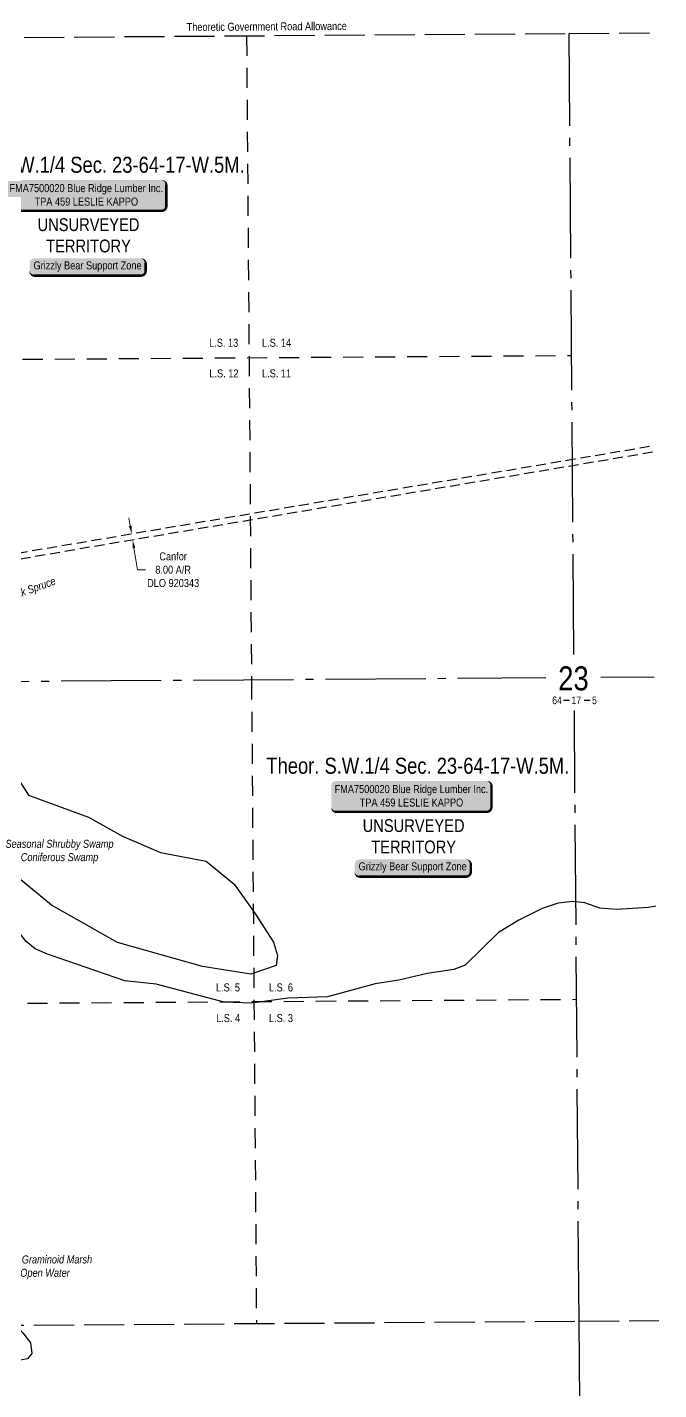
# Model space of a CAD drawing. Extents: x 532499 to 536929, y 6041259 to 6047760.
# Drawn here: x 534335 to 535123, y 6044236 to 6045938 of the extents above; entities that cross this region are included whole.
import ezdxf
from ezdxf.enums import TextEntityAlignment as Align

# ---------------------------------------------------------------- set-up
doc = ezdxf.new("R2010")
doc.units = 0
doc.header["$LTSCALE"] = 5
doc.header["$PDSIZE"] = 0.5
for name, pattern in [('foc-ACCESSROAD', [3.75, 2.5, -1.25]), ('foc-LSD', [8, 5, -3]), ('foc-QUARTERLINE', [33, 25, -3, 2, -3]), ('foc-UNSURVEYED', [12.5, 10, -2.5])]:
    doc.linetypes.add(name, pattern=pattern)
doc.layers.get('Defpoints').update_dxf_attribs({"color": 9})
for name, color, linetype in [('10', 1, 'Continuous'), ('9', 3, 'Continuous'), ('AS-WILDLIFE-BLOCK', 131, 'Continuous'), ('C-SYMBOL', 7, 'Continuous'), ('C-WS-S', 13, 'Continuous'), ('F-AR', 190, 'foc-ACCESSROAD'), ('L-QSEC', 8, 'foc-QUARTERLINE'), ('L-ROAD-T', 7, 'Continuous'), ('L-SECLBL', 7, 'Continuous'), ('L-SECTION-LSD', 7, 'foc-LSD'), ('L-UNS-T', 3, 'Continuous'), ('L-USEC', 7, 'foc-UNSURVEYED'), ('T-BUSH-T', 110, 'Continuous'), ('T-WATER', 160, 'Continuous'), ('WETLAND', 143, 'Continuous'), ('WETLAND-T', 146, 'Continuous')]:
    doc.layers.add(name, color=color, linetype=linetype)
doc.layers.add('F-AR-T', color=190, linetype='Continuous', lineweight=9)
doc.styles.add('100L', font='ARIALN.TTF', dxfattribs={"height": 11})
doc.styles.add('175L', font='ARIALN.TTF', dxfattribs={"height": 20})
doc.styles.add('80', font='ARIALN.TTF', dxfattribs={"height": 10})
doc.styles.add('80CG', font='ARIALN.TTF', dxfattribs={"height": 10})
doc.styles.add('80L', font='ARIALN.TTF', dxfattribs={"height": 10})
doc.styles.add('80LS', font='ARIALNI.TTF', dxfattribs={"height": 10})
doc.styles.add('foc-LtypeFont', font='ARIALN.TTF', dxfattribs={"height": 7.35})
doc.styles.add('SIMPLEX', font='ARIALN.TTF')
doc.linetypes.add('foc-TOPO-flowdirection-NOLINE', pattern='A,0,[">",foc-LtypeFont,S=0.3,R=0,X=0,Y=-0.945],-20,[">",foc-LtypeFont,S=0.3,R=0,X=0,Y=-0.945],0', length=20)
doc.dimstyles.new('Compass 5 000', dxfattribs={"dimscale": 5, "dimtxt": 9, "dimasz": 2, "dimexe": 0.2, "dimexo": 0.0625, "dimgap": 0.5, "dimtad": 0, "dimtih": 1, "dimtoh": 1, "dimzin": 0, "dimdsep": 46, "dimtxsty": '80CG', "dimcen": 0.1, "dimse1": 1, "dimse2": 1, "dimclrd": 256, "dimclrt": 256, "dimaunit": 1, "dimadec": 4, "dimazin": 0, "dimtfac": 0.06, "dimtofl": 0, "dimtmove": 0, "dimatfit": 1, "dimfxl": 0.2, "dimtolj": 1, "dimtzin": 0, "dimlwd": -1, "dimarcsym": 0})

# ---------------------------------------------------------------- blocks, each defined once
blk = doc.blocks.new('L-SECLBL')
at = {"layer": '9', "color": 7}
for p, q in [((-5.1, -27.8), (-12.3, -27.8)), ((20.7, -27.8), (13.5, -27.8))]:
    blk.add_line(p, q, dxfattribs=at)
at = {"layer": '10', "color": 2, "style": 'SIMPLEX'}
blk.add_attdef('SEC', text='', height=30, dxfattribs=at).set_placement((0, 0), align=Align.MIDDLE)
at = {"layer": '10', "color": 5, "style": '80L'}
blk.add_attdef('TWP', text='', height=9.5, dxfattribs=at).set_placement((-14.4, -27.4), align=Align.MIDDLE_RIGHT)
blk.add_attdef('RGE', text='', height=9.5, dxfattribs=at).set_placement((3.6, -27.4), align=Align.MIDDLE_CENTER)
blk.add_attdef('MER', text='', height=9.5, dxfattribs=at).set_placement((23.2, -27.4), align=Align.MIDDLE_LEFT)
blk = doc.blocks.new('*U432')
h = blk.add_hatch(color=255)
edge = h.paths.add_edge_path()
edge.add_line((-94, -20), (94, -20))
edge.add_arc((94, -14), 6, 270, 360)
edge.add_line((100, -14), (100, 12.5))
edge.add_arc((94, 12.5), 6, 0, 90)
edge.add_line((94, 18.5), (-94, 18.5))
edge.add_arc((-94, 12.5), 6, 90, 180)
edge.add_line((-100, 12.5), (-100, -14))
edge.add_arc((-94, -14), 6, 180, 270)
at = {"color": 44, "flags": 128}
blk.add_lwpolyline([(-94, -20, 3, 3, 0), (94, -20, 3, 3, 0.414214), (100, -14, 3, 3, 0), (100, 12.5, 3, 0, 0.414214), (94, 18.5, 0, 0, 0), (-94, 18.5, 0, 0, 0.414214), (-100, 12.5, 0, 0, 0), (-100, -14, 0, 3, 0.414214)], format="xyseb", close=True, dxfattribs=at)
at = {"color": 44, "style": '80'}
blk.add_attdef('ENTER_TEXT_001', (-36, -5), '', height=10, dxfattribs=at)
blk = doc.blocks.new('*D477')
at = {"layer": 'Defpoints', "color": 0, "transparency": 16777216}
for p in [(534479.5, 6045307.9), (534480.8, 6045300), (534466.9, 6045297.7)]:
    blk.add_point(p, dxfattribs=at)
at = {"layer": 'F-AR-T', "transparency": 16777216}
for p, q in [((534463.9, 6045315.4), (534462.3, 6045325.3)), ((534468.6, 6045287.8), (534473.2, 6045260.6)), ((534473.2, 6045260.6), (534483.2, 6045260.6))]:
    blk.add_line(p, q, dxfattribs=at)
for points in [[(534465.6, 6045315.7), (534462.3, 6045315.1), (534465.6, 6045305.6)], [(534470.3, 6045288.1), (534467, 6045287.5), (534466.9, 6045297.7)]]:
    blk.add_solid(points, dxfattribs=at)
at = {"layer": 'F-AR-T', "transparency": 16777216, "insert": (534517.5, 6045260.6), "char_height": 10, "attachment_point": 5, "style": '80CG'}
blk.add_mtext('\\A1;Canfor\\P8.00 A/R\\PDLO 920343', dxfattribs=at)
blk = doc.blocks.new('*U643')
h = blk.add_hatch(color=255)
edge = h.paths.add_edge_path()
edge.add_line((-66.5, -11.5), (66.5, -11.5))
edge.add_arc((66.5, -5.5), 6, 270, 360)
edge.add_line((72.5, -5.5), (72.5, 4))
edge.add_arc((66.5, 4), 6, 0, 90)
edge.add_line((66.5, 10), (-66.5, 10))
edge.add_arc((-66.5, 4), 6, 90, 180)
edge.add_line((-72.5, 4), (-72.5, -5.5))
edge.add_arc((-66.5, -5.5), 6, 180, 270)
at = {"color": 131, "flags": 128}
blk.add_lwpolyline([(-66.5, -11.5, 3, 3, 0), (66.5, -11.5, 3, 3, 0.414214), (72.5, -5.5, 3, 3, 0), (72.5, 4, 3, 0, 0.414214), (66.5, 10, 0, 0, 0), (-66.5, 10, 0, 0, 0.414214), (-72.5, 4, 0, 0, 0), (-72.5, -5.5, 0, 3, 0.414214)], format="xyseb", close=True, dxfattribs=at)
at = {"color": 131, "style": '80'}
blk.add_attdef('ENTER_TEXT_001', (-36, -5), '', height=10, dxfattribs=at)

msp = doc.modelspace()

# ---------------------------------------------------------------- linework, layer by layer
at = {"layer": 'F-AR', "flags": 128}
for points in [[(533287.628, 6045108.369), (533324.069, 6045114.257), (533387.459, 6045124.502), (533543.323, 6045149.686), (534191.589, 6045259.248), (534221.711, 6045264.339), (535015.746, 6045398.538), (535115.744, 6045415.438)], [(535115.801, 6045407.332), (535015.809, 6045390.432), (534221.772, 6045256.233), (534191.651, 6045251.143), (533544.627, 6045141.791), (533387.519, 6045116.405), (533376.534, 6045114.63), (533287.688, 6045100.274)]]:
    msp.add_lwpolyline(points, dxfattribs=at)
at = {"layer": 'L-QSEC'}
for p, q in [((535017.63, 6045154.898), (535011.635, 6045930.285)), ((534212.745, 6045120.515), (534982.552, 6045125.917)), ((535051.393, 6045126.4), (535117.779, 6045126.866)), ((535024.069, 6044322.034), (535018.171, 6045084.958)), ((535024.846, 6044221.553), (535024.069, 6044322.034))]:
    msp.add_line(p, q, dxfattribs=at)
at = {"layer": 'L-SECTION-LSD'}
for p, q in [((534609.153, 6045927.469), (534615.298, 6045123.34)), ((534209.708, 6045522.584), (535014.743, 6045528.225)), ((534615.298, 6045123.34), (534621.443, 6044319.194)), ((534215.781, 6044718.435), (535020.961, 6044724.099))]:
    msp.add_line(p, q, dxfattribs=at)
at = {"layer": 'L-USEC'}
for p, q in [((534206.671, 6045924.654), (535011.635, 6045930.285)), ((535011.635, 6045930.285), (535112.108, 6045930.988)), ((534218.817, 6044316.355), (535024.069, 6044322.034)), ((535024.069, 6044322.034), (535123.45, 6044322.734))]:
    msp.add_line(p, q, dxfattribs=at)
at = {"layer": 'T-WATER', "linetype": 'foc-TOPO-flowdirection-NOLINE', "flags": 128}
msp.add_lwpolyline([(535119.799, 6044840.447), (535110.759, 6044838.598), (535070.942, 6044836.356), (535049.938, 6044838.088), (535031.12, 6044844.636), (535016.197, 6044846.316), (534997.977, 6044844.22), (534977.912, 6044837.602), (534948.686, 6044822.796), (534923.374, 6044807.401), (534881.817, 6044766.904), (534867.97, 6044761.13), (534834.517, 6044756.308), (534799.318, 6044747.906), (534769.557, 6044743.273), (534709.972, 6044726.995), (534660.633, 6044725.527), (534615.679, 6044719.376), (534581.335, 6044720.639), (534496.369, 6044742.913), (534457.14, 6044747.283), (534360.549, 6044780.334), (534345.241, 6044786.992), (534334.073, 6044796.094), (534325.281, 6044807.491), (534318.527, 6044821.035), (534306.956, 6044830.783), (534276.569, 6044825.057), (534274.556, 6044822.898), (534266.103, 6044823.894), (534261.342, 6044821.793), (534255.276, 6044820.18), (534246.985, 6044821.355), (534243.377, 6044825.767), (534237.394, 6044828.522), (534235.282, 6044833.486), (534220.969, 6044835.89), (534210.862, 6044847.892), (534213.242, 6044850.227), (534207.155, 6044853.673), (534204.946, 6044852.532), (534199.832, 6044857.382), (534196.01, 6044862.985), (534191.921, 6044864.226), (534188.254, 6044862.555), (534186.834, 6044866.65), (534182.64, 6044868.661), (534179.676, 6044866.715), (534174.051, 6044866.793), (534170.959, 6044864.749), (534168.69, 6044869.701), (534163.914, 6044874.36), (534160.575, 6044873.634), (534155.348, 6044879.484), (534153.275, 6044885.377), (534146.028, 6044884.012), (534143.722, 6044886.393), (534140.778, 6044894.623), (534136.264, 6044893.734), (534131.485, 6044894.862), (534125.969, 6044891.339), (534121.902, 6044899.291), (534125.237, 6044903.259), (534124.969, 6044906.493), (534118.105, 6044917.418), (534098.988, 6044925.679), (534071.341, 6044937.209), (534019.99, 6044951.408), (534004.868, 6044957.255), (533978.173, 6044970.774), (533928.698, 6044984.674), (533914.817, 6044990.383), (533900.408, 6044999.589), (533886.623, 6045005.513), (533854.408, 6045013.202), (533835.235, 6045016.386), (533773.358, 6045016.496), (533717.104, 6045014.58), (533697.576, 6045016.952), (533681.946, 6045023.824), (533667.997, 6045032.994), (533645.553, 6045051.705), (533631.066, 6045059.066), (533616.24, 6045056.976), (533599.819, 6045050.326), (533586.027, 6045041.807), (533525.598, 6044996.132), (533511.445, 6044990.183), (533495.783, 6044988.74), (533477.139, 6044990.549), (533442.593, 6044998.66), (533425.588, 6044999.85), (533405.522, 6044996.786), (533386.954, 6044991.582), (533370.187, 6044986.488), (533354.344, 6044979.503), (533342.264, 6044969.057), (533334.091, 6044956.318), (533318.1, 6044911.178), (533309.643, 6044898.048), (533299.357, 6044887.578), (533289.279, 6044884.52)], dxfattribs=at)
at = {"layer": 'T-WATER', "flags": 128}
msp.add_lwpolyline([(535119.799, 6044840.447), (535110.759, 6044838.598), (535070.942, 6044836.356), (535049.938, 6044838.088), (535031.12, 6044844.636), (535016.197, 6044846.316), (534997.977, 6044844.22), (534977.912, 6044837.602), (534948.686, 6044822.796), (534923.374, 6044807.401), (534881.817, 6044766.904), (534867.97, 6044761.13), (534834.517, 6044756.308), (534799.318, 6044747.906), (534769.557, 6044743.273), (534709.972, 6044726.995), (534660.633, 6044725.527), (534615.679, 6044719.376), (534581.335, 6044720.639), (534496.369, 6044742.913), (534457.14, 6044747.283), (534360.549, 6044780.334), (534345.241, 6044786.992), (534334.073, 6044796.094)], dxfattribs=at)
at = {"layer": 'WETLAND'}
msp.add_lwpolyline([(534311.358, 6045019.996), (534337.144, 6044978.881), (534411.774, 6044951.464), (534454.287, 6044928.057), (534501.65, 6044907.25), (534558.572, 6044896.561), (534593.847, 6044868.024), (534619.493, 6044831.829), (534642.679, 6044795.564), (534647.669, 6044778.713), (534645.88, 6044766.115), (534614.283, 6044755.37), (534554.047, 6044764.882), (534448.227, 6044794.956), (534365.659, 6044841.84), (534365.659, 6044841.84), (534325.325, 6044875.156)], dxfattribs=at)
msp.add_lwpolyline([(534194.502, 6044312.134), (534190.643, 6044315.255), (534189.475, 6044318.453), (534194.15, 6044324.51), (534206.372, 6044330.242), (534223.484, 6044334.499), (534244.945, 6044337.263), (534266.945, 6044340.043), (534286.392, 6044337.904), (534301.15, 6044330.246), (534318.151, 6044319.421), (534329.803, 6044307.366), (534339.302, 6044295.251), (534341.299, 6044281.845), (534335.564, 6044275.22), (534322.173, 6044272.685), (534284.924, 6044275.933), (534255.669, 6044282.102), (534226.83, 6044292.59), (534194.502, 6044312.134)], close=True, dxfattribs=at)

# ---------------------------------------------------------------- block references
at = {"layer": 'AS-WILDLIFE-BLOCK'}
ref = msp.add_blockref('*U643', (534410.745, 6045639.347), dxfattribs=dict(at, xscale=0.999488, yscale=0.999488, zscale=0.999488))
ref.add_attrib('ENTER_TEXT_001', 'Grizzly Bear Support Zone', (534343.215, 6045635.73), dxfattribs={"layer": '0', "color": 131, "height": 9.99488, "style": '80'})
ref = msp.add_blockref('*U643', (534816.464, 6044888.774), dxfattribs=dict(at, xscale=0.999488, yscale=0.999488, zscale=0.999488))
ref.add_attrib('ENTER_TEXT_001', 'Grizzly Bear Support Zone', (534748.934, 6044885.157), dxfattribs={"layer": '0', "color": 131, "height": 9.99488, "style": '80'})
at = {"layer": 'C-WS-S'}
ref = msp.add_blockref('*U432', (534409.078, 6045728.772), dxfattribs=dict(at, xscale=0.999488, yscale=0.999488, zscale=0.999488))
ref.add_attrib('ENTER_TEXT_001', 'FMA7500020 Blue Ridge Lumber Inc.', (534313.295, 6045732.257), dxfattribs={"layer": '0', "color": 44, "height": 9.99488, "style": '80'})
ref.add_attrib('ENTER_TEXT_002', 'TPA 459 LESLIE KAPPO', (534344.578, 6045715.422), dxfattribs={"layer": '0', "color": 44, "height": 9.99488, "style": '80'})
ref = msp.add_blockref('*U432', (534814.797, 6044978.199), dxfattribs=dict(at, xscale=0.999488, yscale=0.999488, zscale=0.999488))
ref.add_attrib('ENTER_TEXT_001', 'FMA7500020 Blue Ridge Lumber Inc.', (534719.013, 6044981.684), dxfattribs={"layer": '0', "color": 44, "height": 9.99488, "style": '80'})
ref.add_attrib('ENTER_TEXT_002', 'TPA 459 LESLIE KAPPO', (534750.297, 6044964.849), dxfattribs={"layer": '0', "color": 44, "height": 9.99488, "style": '80'})
at = {"layer": 'L-SECLBL', "xscale": 0.999488, "yscale": 0.999488, "zscale": 0.999488}
msp.add_blockref('L-SECLBL', (535017.016, 6045124.919), dxfattribs=at).add_auto_attribs({'SEC': '23', 'TWP': '64', 'RGE': '17', 'MER': '5'})

# ---------------------------------------------------------------- texts
at = {"layer": 'C-SYMBOL', "color": 3, "style": '175L'}
for s, p in [('Theor. N.W.1/4 Sec. 23-64-17-W.5M.', (534417.114, 6045750.422)), ('Theor. S.W.1/4 Sec. 23-64-17-W.5M.', (534822.833, 6044999.848))]:
    msp.add_text(s, height=19.98976, dxfattribs=at).set_placement(p, align=Align.BOTTOM_CENTER)
at = {"layer": 'L-ROAD-T', "style": '80L'}
msp.add_text('Theoretic Government Road Allowance', height=10, rotation=0.401009, dxfattribs=at).set_placement((534634.308, 6045939.074), align=Align.MIDDLE_CENTER)
at = {"layer": 'L-UNS-T', "color": 3, "char_height": 15.99181, "attachment_point": 5, "style": '80L'}
for insert in [(534411.889, 6045678.183), (534817.608, 6044927.609)]:
    msp.add_mtext_dynamic_manual_height_columns('UNSURVEYED TERRITORY', width=126.41375, gutter_width=47.5, heights=[0], dxfattribs=dict(at, insert=insert))
at = {"layer": 'T-BUSH-T', "insert": (534322.113, 6045235.186), "char_height": 9.99488, "width": 103.67581, "attachment_point": 2, "rotation": 20, "style": '80LS'}
msp.add_mtext('15cm Black Spruce', dxfattribs=at)
at = {"layer": 'WETLAND-T', "char_height": 9.99488, "attachment_point": 2, "style": '80LS'}
for s, insert, width in [('Seasonal Shrubby Swamp\\PConiferous Swamp', (534375.702, 6044923.305), 134.78539), ('Semi-Permanent Graminoid Marsh\\PPermanent Open Water', (534328.005, 6044404.194), 176.7148)]:
    msp.add_mtext(s, dxfattribs=dict(at, insert=insert, width=width))

# ---------------------------------------------------------------- dimensions: what is measured, and where the dimension line sits
at = {"layer": 'F-AR-T', "color": 5}
dim = msp.add_linear_dim(base=(534466.94, 6045297.669), p1=(534479.5, 6045307.908), p2=(534480.833, 6045300.017), angle=279.592845, text='Canfor\\P8.00 A/R\\PDLO 920343', dimstyle='Compass 5 000', dxfattribs=at)
dim.commit()
dim.dimension.update_dxf_attribs({"geometry": '*D477', "text_midpoint": (534517.49, 6045260.574), "dimtype": 161})

# ---------------------------------------------------------------- next in the draw order: texts
at = {"layer": 'L-SECTION-LSD', "attachment_point": 1, "style": '100L', "bg_fill": 3, "box_fill_scale": 1.5, "bg_fill_color": 256, "bg_fill_transparency": 0}
for s, width, insert, char_height in [('\\pi1.9067;L.S. 13', 36.83422, (534560.498, 6045549.087), 9.99488), ('L.S. 14', 36.9982, (534628.423, 6045549.087), 9.9949), ('\\pi2.2455;L.S. 12', 37.11172, (534560.498, 6045510.822), 9.99488), ('L.S. 11', 36.4495, (534628.423, 6045510.822), 9.9949), ('\\pi1.7732;L.S. 5', 30.40114, (534569.186, 6044743.929), 9.99488), ('L.S. 6', 30.48313, (534637.11, 6044743.929), 9.9949), ('\\pi2.0006;L.S. 4', 30.53989, (534569.186, 6044705.664), 9.99488), ('L.S. 3', 30.37591, (534637.11, 6044705.664), 9.9949)]:
    msp.add_mtext_dynamic_manual_height_columns(s, width=width, gutter_width=55, heights=[0], dxfattribs=dict(at, insert=insert, char_height=char_height))

doc.saveas('drawing.dxf')
